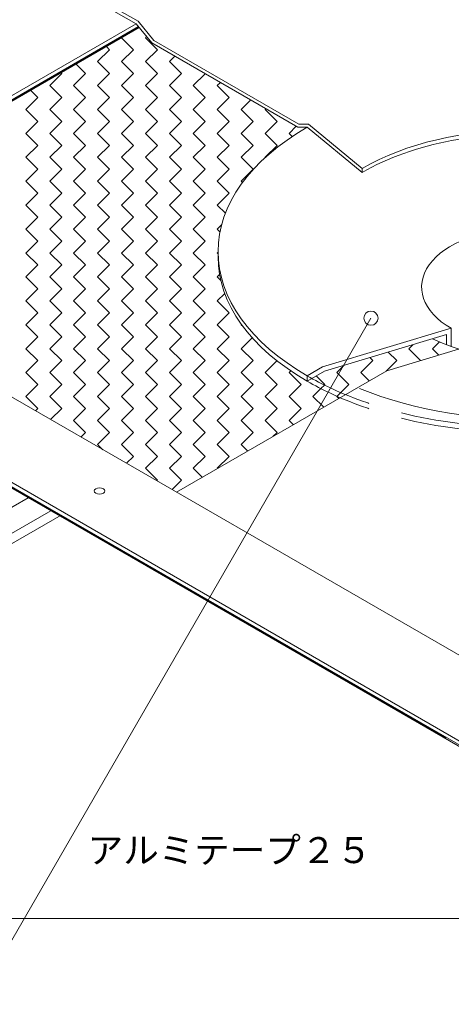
# Model space of a CAD drawing. Units: millimetres, scale not verified. Extents: x -1380 to 1380, y -955 to 955.
# Drawn here: x -283 to -40, y -492 to 66 of the extents above; entities that cross this region are included whole.
import ezdxf
from ezdxf.enums import TextEntityAlignment as Align

# ---------------------------------------------------------------- set-up
doc = ezdxf.new("R2010")
doc.units = ezdxf.units.MM
doc.header["$LTSCALE"] = 3
doc.linetypes.add('USER1', pattern=[19.05, 12.7, -6.35])
for name, color, linetype, lineweight in [('0-0_0', 7, 'Continuous', 18), ('0-3_KUTAI', 3, 'Continuous', 18), ('0-4_BOUSUI', 1, 'Continuous', 18), ('0-5_MOJI', 7, 'Continuous', 18), ('0-6_HATCH', 9, 'Continuous', 18), ('0-8_KANAMONO', 4, 'Continuous', 18)]:
    doc.layers.add(name, color=color, linetype=linetype, lineweight=lineweight)
doc.styles.add('ＭＳ ゴシック', font='')
doc.styles.get('ＭＳ ゴシック').set_extended_font_data('MS Gothic')

msp = doc.modelspace()

# ---------------------------------------------------------------- linework, layer by layer
at = {"layer": '0-0_0', "lineweight": 9}
msp.add_lwpolyline([(-700, 320), (700, 320), (700, -440), (-700, -440)], close=True, dxfattribs=at)
at = {"layer": '0-3_KUTAI'}
for centre, major_axis, start_param, end_param in [((0, -80.692), (-76.224, 0), 0.8439043, 2.2976884), ((0, -67.5), (-157.749, 0), 0.9498412, 2.3561945)]:
    msp.add_ellipse(centre, major_axis=major_axis, ratio=0.57735, start_param=start_param, end_param=end_param, dxfattribs=at)
at = {"layer": '0-4_BOUSUI'}
for p, q in [((-90.377, -19.941), (-90.377, -17.688)), ((-259.808, -213), (-652.983, -440))]:
    msp.add_line(p, q, dxfattribs=at)
for points in [[(-90.377, -17.688), (-120.616, 7.236), (-126.011, 7.26), (-207.536, 54.328), (-216.406, 65.151), (-259.503, 89.673)], [(-90.377, -19.941), (-121.244, 5.5), (-126.481, 5.524), (-208.68, 52.981), (-217.546, 63.8), (-259.503, 87.673)]]:
    msp.add_lwpolyline(points, dxfattribs=at)
for centre, start_param, end_param in [((0, -69.867), 5.5164011, 8.6393798), ((0, -72.12), 1.4216773, 2.3561945)]:
    msp.add_ellipse(centre, major_axis=(127.812, 0), ratio=0.57735, start_param=start_param, end_param=end_param, dxfattribs=at)
at = {"layer": '0-5_MOJI'}
msp.add_line((-85.396, -102.002), (-310.396, -491.713), dxfattribs=at)
msp.add_circle((-85.396, -102.002), 4, dxfattribs=at)
at = {"layer": '0-6_HATCH'}
for p, q in [((-219.042, 49.169), (-225.743, 55.87)), ((-212.306, 55.905), (-211.63, 56.581)), ((-205.571, 49.169), (-212.306, 55.905)), ((-232.512, 49.169), (-234.282, 50.94)), ((-239.247, 42.434), (-232.512, 49.169)), ((-225.777, 42.434), (-219.042, 49.169)), ((-212.306, 42.434), (-205.571, 49.169)), ((-198.836, 42.434), (-195.752, 45.518)), ((-245.982, 35.699), (-251.362, 41.079)), ((-232.512, 35.699), (-239.247, 42.434)), ((-219.042, 35.699), (-225.777, 42.434)), ((-205.571, 35.699), (-212.306, 42.434)), ((-192.101, 35.699), (-198.836, 42.434)), ((-266.188, 28.964), (-259.453, 35.699)), ((-259.453, 35.699), (-259.902, 36.148)), ((-252.718, 28.964), (-245.982, 35.699)), ((-239.247, 28.964), (-232.512, 35.699)), ((-225.777, 28.964), (-219.042, 35.699)), ((-212.306, 28.964), (-205.571, 35.699)), ((-198.836, 28.964), (-192.101, 35.699)), ((-185.366, 28.964), (-178.673, 35.657)), ((-259.453, 22.229), (-266.188, 28.964)), ((-245.982, 22.229), (-252.718, 28.964)), ((-232.512, 22.229), (-239.247, 28.964)), ((-219.042, 22.229), (-225.777, 28.964)), ((-205.571, 22.229), (-212.306, 28.964)), ((-192.101, 22.229), (-198.836, 28.964)), ((-178.63, 22.229), (-185.366, 28.964)), ((-171.895, 28.964), (-170.133, 30.726)), ((-165.16, 22.229), (-171.895, 28.964)), ((-272.923, 22.229), (-276.982, 26.287)), ((-279.658, 15.493), (-272.923, 22.229)), ((-266.188, 15.493), (-259.453, 22.229)), ((-252.718, 15.493), (-245.982, 22.229)), ((-239.247, 15.493), (-232.512, 22.229)), ((-225.777, 15.493), (-219.042, 22.229)), ((-212.306, 15.493), (-205.571, 22.229)), ((-198.836, 15.493), (-192.101, 22.229)), ((-185.366, 15.493), (-178.63, 22.229)), ((-171.895, 15.493), (-165.16, 22.229)), ((-158.425, 15.493), (-153.053, 20.865)), ((-272.923, 8.758), (-279.658, 15.493)), ((-259.453, 8.758), (-266.188, 15.493)), ((-245.982, 8.758), (-252.718, 15.493)), ((-232.512, 8.758), (-239.247, 15.493)), ((-219.042, 8.758), (-225.777, 15.493)), ((-205.571, 8.758), (-212.306, 15.493)), ((-192.101, 8.758), (-198.836, 15.493)), ((-178.63, 8.758), (-185.366, 15.493)), ((-165.16, 8.758), (-171.895, 15.493)), ((-151.69, 8.758), (-158.425, 15.493)), ((-144.954, 15.493), (-144.513, 15.935)), ((-138.219, 8.758), (-144.954, 15.493)), ((-279.658, 2.023), (-272.923, 8.758)), ((-266.188, 2.023), (-259.453, 8.758)), ((-252.718, 2.023), (-245.982, 8.758)), ((-239.247, 2.023), (-232.512, 8.758)), ((-225.777, 2.023), (-219.042, 8.758)), ((-212.306, 2.023), (-205.571, 8.758)), ((-198.836, 2.023), (-192.101, 8.758)), ((-185.366, 2.023), (-178.63, 8.758)), ((-171.895, 2.023), (-165.16, 8.758)), ((-158.425, 2.023), (-151.69, 8.758)), ((-144.954, 2.023), (-138.219, 8.758)), ((-131.484, 2.023), (-127.433, 6.074)), ((-272.923, -4.712), (-279.658, 2.023)), ((-259.453, -4.712), (-266.188, 2.023)), ((-245.982, -4.712), (-252.718, 2.023)), ((-232.512, -4.712), (-239.247, 2.023)), ((-219.042, -4.712), (-225.777, 2.023)), ((-205.571, -4.712), (-212.306, 2.023)), ((-192.101, -4.712), (-198.836, 2.023)), ((-178.63, -4.712), (-185.366, 2.023)), ((-165.16, -4.712), (-171.895, 2.023)), ((-151.69, -4.712), (-158.425, 2.023)), ((-138.219, -4.712), (-144.954, 2.023)), ((-129.707, 0.246), (-131.484, 2.023)), ((-279.658, -11.447), (-272.923, -4.712)), ((-266.188, -11.447), (-259.453, -4.712)), ((-252.718, -11.447), (-245.982, -4.712)), ((-239.247, -11.447), (-232.512, -4.712)), ((-225.777, -11.447), (-219.042, -4.712)), ((-212.306, -11.447), (-205.571, -4.712)), ((-198.836, -11.447), (-192.101, -4.712)), ((-185.366, -11.447), (-178.63, -4.712)), ((-171.895, -11.447), (-165.16, -4.712)), ((-158.425, -11.447), (-151.69, -4.712)), ((-144.954, -11.447), (-138.219, -4.712)), ((-272.923, -18.182), (-279.658, -11.447)), ((-259.453, -18.182), (-266.188, -11.447)), ((-245.982, -18.182), (-252.718, -11.447)), ((-232.512, -18.182), (-239.247, -11.447)), ((-219.042, -18.182), (-225.777, -11.447)), ((-205.571, -18.182), (-212.306, -11.447)), ((-192.101, -18.182), (-198.836, -11.447)), ((-178.63, -18.182), (-185.366, -11.447)), ((-165.16, -18.182), (-171.895, -11.447)), ((-151.69, -18.182), (-158.425, -11.447)), ((-144.863, -11.539), (-144.954, -11.447)), ((-279.658, -24.918), (-272.923, -18.182)), ((-266.188, -24.918), (-259.453, -18.182)), ((-252.718, -24.918), (-245.982, -18.182)), ((-239.247, -24.918), (-232.512, -18.182)), ((-225.777, -24.918), (-219.042, -18.182)), ((-212.306, -24.918), (-205.571, -18.182)), ((-198.836, -24.918), (-192.101, -18.182)), ((-185.366, -24.918), (-178.63, -18.182)), ((-171.895, -24.918), (-165.16, -18.182)), ((-158.425, -24.918), (-151.69, -18.182)), ((-272.923, -31.653), (-279.658, -24.918)), ((-259.453, -31.653), (-266.188, -24.918)), ((-245.982, -31.653), (-252.718, -24.918)), ((-232.512, -31.653), (-239.247, -24.918)), ((-219.042, -31.653), (-225.777, -24.918)), ((-205.571, -31.653), (-212.306, -24.918)), ((-192.101, -31.653), (-198.836, -24.918)), ((-178.63, -31.653), (-185.366, -24.918)), ((-165.16, -31.653), (-171.895, -24.918)), ((-157.702, -25.641), (-158.425, -24.918)), ((-279.658, -38.388), (-272.923, -31.653)), ((-266.188, -38.388), (-259.453, -31.653)), ((-252.718, -38.388), (-245.982, -31.653)), ((-239.247, -38.388), (-232.512, -31.653)), ((-225.777, -38.388), (-219.042, -31.653)), ((-212.306, -38.388), (-205.571, -31.653)), ((-198.836, -38.388), (-192.101, -31.653)), ((-185.366, -38.388), (-178.63, -31.653)), ((-171.895, -38.388), (-165.16, -31.653)), ((-272.923, -45.123), (-279.658, -38.388)), ((-259.453, -45.123), (-266.188, -38.388)), ((-245.982, -45.123), (-252.718, -38.388)), ((-232.512, -45.123), (-239.247, -38.388)), ((-219.042, -45.123), (-225.777, -38.388)), ((-205.571, -45.123), (-212.306, -38.388)), ((-192.101, -45.123), (-198.836, -38.388)), ((-178.63, -45.123), (-185.366, -38.388)), ((-167.347, -42.936), (-171.895, -38.388)), ((-279.658, -51.858), (-272.923, -45.123)), ((-266.188, -51.858), (-259.453, -45.123)), ((-252.718, -51.858), (-245.982, -45.123)), ((-239.247, -51.858), (-232.512, -45.123)), ((-225.777, -51.858), (-219.042, -45.123)), ((-212.306, -51.858), (-205.571, -45.123)), ((-198.836, -51.858), (-192.101, -45.123)), ((-185.366, -51.858), (-178.63, -45.123)), ((-171.895, -51.858), (-169.466, -49.429)), ((-272.923, -58.594), (-279.658, -51.858)), ((-259.453, -58.594), (-266.188, -51.858)), ((-245.982, -58.594), (-252.718, -51.858)), ((-232.512, -58.594), (-239.247, -51.858)), ((-219.042, -58.594), (-225.777, -51.858)), ((-205.571, -58.594), (-212.306, -51.858)), ((-192.101, -58.594), (-198.836, -51.858)), ((-178.63, -58.594), (-185.366, -51.858)), ((-170.378, -53.375), (-171.895, -51.858)), ((-279.658, -65.329), (-272.923, -58.594)), ((-266.188, -65.329), (-259.453, -58.594)), ((-252.718, -65.329), (-245.982, -58.594)), ((-239.247, -65.329), (-232.512, -58.594)), ((-225.777, -65.329), (-219.042, -58.594)), ((-212.306, -65.329), (-205.571, -58.594)), ((-198.836, -65.329), (-192.101, -58.594)), ((-185.366, -65.329), (-178.63, -58.594)), ((-272.923, -72.064), (-279.658, -65.329)), ((-259.453, -72.064), (-266.188, -65.329)), ((-245.982, -72.064), (-252.718, -65.329)), ((-232.512, -72.064), (-239.247, -65.329)), ((-219.042, -72.064), (-225.777, -65.329)), ((-205.571, -72.064), (-212.306, -65.329)), ((-192.101, -72.064), (-198.836, -65.329)), ((-178.63, -72.064), (-185.366, -65.329)), ((-171.895, -65.329), (-171.464, -64.898)), ((-171.464, -65.76), (-171.895, -65.329)), ((-279.658, -78.799), (-272.923, -72.064)), ((-266.188, -78.799), (-259.453, -72.064)), ((-252.718, -78.799), (-245.982, -72.064)), ((-239.247, -78.799), (-232.512, -72.064)), ((-225.777, -78.799), (-219.042, -72.064)), ((-212.306, -78.799), (-205.571, -72.064)), ((-198.836, -78.799), (-192.101, -72.064)), ((-185.366, -78.799), (-178.63, -72.064)), ((-171.895, -78.799), (-170.589, -77.493)), ((-272.923, -85.534), (-279.658, -78.799)), ((-259.453, -85.534), (-266.188, -78.799)), ((-245.982, -85.534), (-252.718, -78.799)), ((-232.512, -85.534), (-239.247, -78.799)), ((-219.042, -85.534), (-225.777, -78.799)), ((-205.571, -85.534), (-212.306, -78.799)), ((-192.101, -85.534), (-198.836, -78.799)), ((-178.63, -85.534), (-185.366, -78.799)), ((-169.915, -80.78), (-171.895, -78.799)), ((-279.658, -92.27), (-272.923, -85.534)), ((-266.188, -92.27), (-259.453, -85.534)), ((-252.718, -92.27), (-245.982, -85.534)), ((-239.247, -92.27), (-232.512, -85.534)), ((-225.777, -92.27), (-219.042, -85.534)), ((-212.306, -92.27), (-205.571, -85.534)), ((-198.836, -92.27), (-192.101, -85.534)), ((-185.366, -92.27), (-178.63, -85.534)), ((-171.895, -92.27), (-167.715, -88.089)), ((-272.923, -99.005), (-279.658, -92.27)), ((-259.453, -99.005), (-266.188, -92.27)), ((-245.982, -99.005), (-252.718, -92.27)), ((-232.512, -99.005), (-239.247, -92.27)), ((-219.042, -99.005), (-225.777, -92.27)), ((-205.571, -99.005), (-212.306, -92.27)), ((-192.101, -99.005), (-198.836, -92.27)), ((-178.63, -99.005), (-185.366, -92.27)), ((-165.16, -99.005), (-171.895, -92.27)), ((-279.658, -105.74), (-272.923, -99.005)), ((-266.188, -105.74), (-259.453, -99.005)), ((-252.718, -105.74), (-245.982, -99.005)), ((-239.247, -105.74), (-232.512, -99.005)), ((-225.777, -105.74), (-219.042, -99.005)), ((-212.306, -105.74), (-205.571, -99.005)), ((-198.836, -105.74), (-192.101, -99.005)), ((-185.366, -105.74), (-178.63, -99.005)), ((-171.895, -105.74), (-165.16, -99.005)), ((-272.923, -112.475), (-279.658, -105.74)), ((-259.453, -112.475), (-266.188, -105.74)), ((-245.982, -112.475), (-252.718, -105.74)), ((-232.512, -112.475), (-239.247, -105.74)), ((-219.042, -112.475), (-225.777, -105.74)), ((-205.571, -112.475), (-212.306, -105.74)), ((-192.101, -112.475), (-198.836, -105.74)), ((-178.63, -112.475), (-185.366, -105.74)), ((-165.16, -112.475), (-171.895, -105.74)), ((-158.425, -105.74), (-158.269, -105.584)), ((-157.401, -106.764), (-158.425, -105.74)), ((-279.658, -119.21), (-272.923, -112.475)), ((-266.188, -119.21), (-259.453, -112.475)), ((-252.718, -119.21), (-245.982, -112.475)), ((-239.247, -119.21), (-232.512, -112.475)), ((-225.777, -119.21), (-219.042, -112.475)), ((-212.306, -119.21), (-205.571, -112.475)), ((-198.836, -119.21), (-192.101, -112.475)), ((-185.366, -119.21), (-178.63, -112.475)), ((-171.895, -119.21), (-165.16, -112.475)), ((-158.425, -119.21), (-152.249, -113.035)), ((-64.132, -119.21), (-61.875, -116.953)), ((-50.662, -119.21), (-46.855, -115.404)), ((-272.923, -125.946), (-279.658, -119.21)), ((-259.453, -125.946), (-266.188, -119.21)), ((-245.982, -125.946), (-252.718, -119.21)), ((-232.512, -125.946), (-239.247, -119.21)), ((-219.042, -125.946), (-225.777, -119.21)), ((-205.571, -125.946), (-212.306, -119.21)), ((-192.101, -125.946), (-198.836, -119.21)), ((-178.63, -125.946), (-185.366, -119.21)), ((-165.16, -125.946), (-171.895, -119.21)), ((-151.69, -125.946), (-158.425, -119.21)), ((-70.867, -125.946), (-75.7, -121.113)), ((-57.424, -125.918), (-64.132, -119.21)), ((-47.092, -122.78), (-50.662, -119.21)), ((-279.658, -132.681), (-272.923, -125.946)), ((-266.188, -132.681), (-259.453, -125.946)), ((-252.718, -132.681), (-245.982, -125.946)), ((-239.247, -132.681), (-232.512, -125.946)), ((-225.777, -132.681), (-219.042, -125.946)), ((-212.306, -132.681), (-205.571, -125.946)), ((-198.836, -132.681), (-192.101, -125.946)), ((-185.366, -132.681), (-178.63, -125.946)), ((-171.895, -132.681), (-165.16, -125.946)), ((-158.425, -132.681), (-151.69, -125.946)), ((-144.954, -132.681), (-138.295, -126.022)), ((-91.073, -132.681), (-84.338, -125.946)), ((-84.338, -125.946), (-86.054, -124.229)), ((-76.817, -131.895), (-70.867, -125.946)), ((-272.923, -139.416), (-279.658, -132.681)), ((-259.453, -139.416), (-266.188, -132.681)), ((-245.982, -139.416), (-252.718, -132.681)), ((-232.512, -139.416), (-239.247, -132.681)), ((-219.042, -139.416), (-225.777, -132.681)), ((-205.571, -139.416), (-212.306, -132.681)), ((-192.101, -139.416), (-198.836, -132.681)), ((-178.63, -139.416), (-185.366, -132.681)), ((-165.16, -139.416), (-171.895, -132.681)), ((-151.69, -139.416), (-158.425, -132.681)), ((-138.219, -139.416), (-144.954, -132.681)), ((-131.484, -132.681), (-130.509, -131.706)), ((-124.749, -139.416), (-131.484, -132.681)), ((-104.543, -132.681), (-100.413, -128.551)), ((-97.808, -139.416), (-104.543, -132.681)), ((-86.351, -137.402), (-91.073, -132.681)), ((-279.658, -146.151), (-272.923, -139.416)), ((-266.188, -146.151), (-259.453, -139.416)), ((-252.718, -146.151), (-245.982, -139.416)), ((-239.247, -146.151), (-232.512, -139.416)), ((-225.777, -146.151), (-219.042, -139.416)), ((-212.306, -146.151), (-205.571, -139.416)), ((-198.836, -146.151), (-192.101, -139.416)), ((-185.366, -146.151), (-178.63, -139.416)), ((-171.895, -146.151), (-165.16, -139.416)), ((-158.425, -146.151), (-151.69, -139.416)), ((-144.954, -146.151), (-138.219, -139.416)), ((-131.484, -146.151), (-124.749, -139.416)), ((-111.278, -139.416), (-116.141, -134.554)), ((-111.546, -139.683), (-111.278, -139.416)), ((-102.326, -143.934), (-97.808, -139.416)), ((-118.014, -146.151), (-113.543, -141.68)), ((-113.543, -141.68), (-111.546, -139.683)), ((-104.415, -146.023), (-102.326, -143.934)), ((-272.923, -152.886), (-279.658, -146.151)), ((-259.453, -152.886), (-266.188, -146.151)), ((-245.982, -152.886), (-252.718, -146.151)), ((-232.512, -152.886), (-239.247, -146.151)), ((-219.042, -152.886), (-225.777, -146.151)), ((-205.571, -152.886), (-212.306, -146.151)), ((-192.101, -152.886), (-198.836, -146.151)), ((-178.63, -152.886), (-185.366, -146.151)), ((-165.16, -152.886), (-171.895, -146.151)), ((-151.69, -152.886), (-158.425, -146.151)), ((-138.219, -152.886), (-144.954, -146.151)), ((-124.749, -152.886), (-131.484, -146.151)), ((-111.967, -152.198), (-118.014, -146.151)), ((-104.543, -146.151), (-104.415, -146.023)), ((-103.428, -147.266), (-104.543, -146.151)), ((-274.219, -154.182), (-272.923, -152.886)), ((-265.679, -159.113), (-259.453, -152.886)), ((-252.718, -159.622), (-245.982, -152.886)), ((-239.247, -159.622), (-232.512, -152.886)), ((-225.777, -159.622), (-219.042, -152.886)), ((-212.306, -159.622), (-205.571, -152.886)), ((-198.836, -159.622), (-192.101, -152.886)), ((-185.366, -159.622), (-178.63, -152.886)), ((-171.895, -159.622), (-165.16, -152.886)), ((-158.425, -159.622), (-151.69, -152.886)), ((-144.954, -159.622), (-138.219, -152.886)), ((-131.484, -159.622), (-124.749, -152.886)), ((-245.982, -166.357), (-252.718, -159.622)), ((-232.512, -166.357), (-239.247, -159.622)), ((-219.042, -166.357), (-225.777, -159.622)), ((-205.571, -166.357), (-212.306, -159.622)), ((-192.101, -166.357), (-198.836, -159.622)), ((-178.63, -166.357), (-185.366, -159.622)), ((-165.16, -166.357), (-171.895, -159.622)), ((-151.69, -166.357), (-158.425, -159.622)), ((-138.219, -166.357), (-144.954, -159.622)), ((-129.044, -162.062), (-131.484, -159.622)), ((-248.6, -168.974), (-245.982, -166.357)), ((-239.247, -173.092), (-232.512, -166.357)), ((-225.777, -173.092), (-219.042, -166.357)), ((-212.306, -173.092), (-205.571, -166.357)), ((-198.836, -173.092), (-192.101, -166.357)), ((-185.366, -173.092), (-178.63, -166.357)), ((-171.895, -173.092), (-165.16, -166.357)), ((-158.425, -173.092), (-151.69, -166.357)), ((-140.599, -168.736), (-138.219, -166.357)), ((-236.215, -176.124), (-239.247, -173.092)), ((-219.042, -179.827), (-225.777, -173.092)), ((-205.571, -179.827), (-212.306, -173.092)), ((-192.101, -179.827), (-198.836, -173.092)), ((-178.63, -179.827), (-185.366, -173.092)), ((-165.16, -179.827), (-171.895, -173.092)), ((-154.659, -176.858), (-158.425, -173.092)), ((-222.98, -183.765), (-219.042, -179.827)), ((-212.306, -186.562), (-205.571, -179.827)), ((-198.836, -186.562), (-192.101, -179.827)), ((-185.366, -186.562), (-178.63, -179.827)), ((-171.895, -186.562), (-165.16, -179.827)), ((-205.571, -193.297), (-212.306, -186.562)), ((-192.101, -193.297), (-198.836, -186.562)), ((-180.275, -191.653), (-185.366, -186.562)), ((-171.736, -186.721), (-171.895, -186.562)), ((-205.9, -193.626), (-205.571, -193.297)), ((-197.36, -198.557), (-192.101, -193.297)), ((-278.305, -203.117), (-688.598, -440)), ((-265.605, -210.45), (-663.198, -440))]:
    msp.add_line(p, q, dxfattribs=at)
at = {"layer": '0-8_KANAMONO'}
for p, q in [((-434.661, -61.552), (-217.546, 63.8)), ((-432.582, -62.752), (-216.211, 62.171)), ((-432.322, -62.902), (-216.044, 61.967)), ((-420.146, -56.368), (-215.767, 61.63)), ((-518.576, -61.2), (1.039, -361.2)), ((-519.615, -63), (0, -363)), ((-519.311, -63.973), (0.304, -363.973)), ((-171.464, -64.5), (-171.464, -67.5)), ((-422.017, -68.851), (42.997, -337.327)), ((-398.372, -133.3), (-43.301, -338.3)), ((-121.244, -134.5), (-121.244, -137.5))]:
    msp.add_line(p, q, dxfattribs=at)
for points in [[(-121.244, -134.5), (-112.583, -129.5), (-40.227, -107.725), (-40.227, -118.072)], [(-121.244, -137.5), (-111.546, -131.901), (-42.825, -111.22), (-42.825, -117.097)], [(-194.793, -200.039), (-76.504, -131.714), (-36.118, -119.446)]]:
    msp.add_lwpolyline(points, dxfattribs=at)
for centre, major_axis, start_param, end_param in [((0, -64.5), (171.464, 0), 2.3561937, 3.9269916), ((0, -84.5), (56.889, 0), 5.4977871, 10.2101761), ((0, -67.5), (171.464, 0), 3.1415927, 3.9269908)]:
    msp.add_ellipse(centre, major_axis=major_axis, ratio=0.57735, start_param=start_param, end_param=end_param, dxfattribs=at)
at = {"layer": '0-8_KANAMONO', "linetype": 'USER1'}
for centre in [(0, -64.5), (0, -67.5)]:
    msp.add_ellipse(centre, major_axis=(171.464, 0), ratio=0.57735, start_param=3.9269916, end_param=5.4977871, dxfattribs=at)
at = {"layer": '0-8_KANAMONO'}
msp.add_ellipse((-238.157, -199.3), major_axis=(3.062, 0), ratio=0.57735, dxfattribs=at)

# ---------------------------------------------------------------- texts
at = {"layer": '0-5_MOJI', "style": 'ＭＳ ゴシック'}
msp.add_text('アルミテープ２５', height=14.66, dxfattribs=at).set_placement((-244.809, -413.307), align=Align.BOTTOM_LEFT)

doc.saveas('drawing.dxf')
